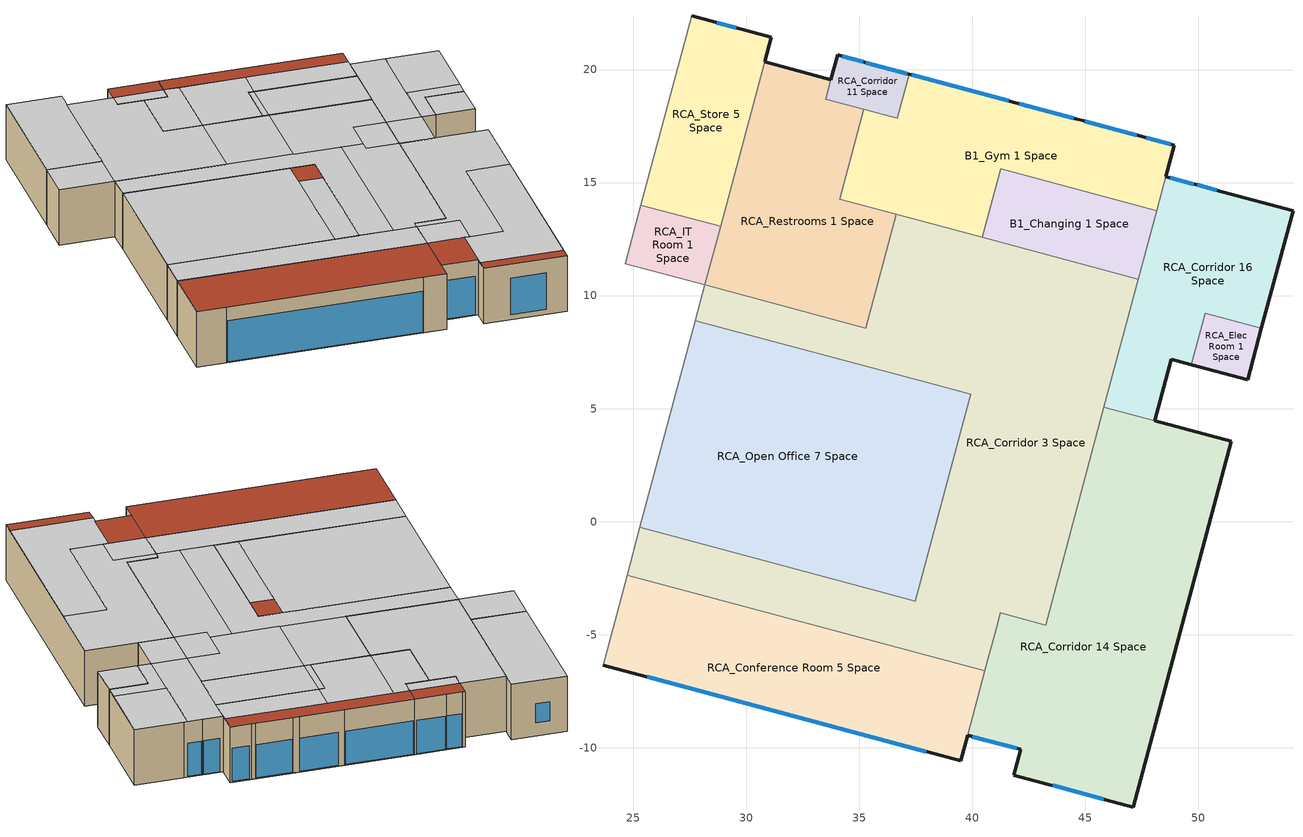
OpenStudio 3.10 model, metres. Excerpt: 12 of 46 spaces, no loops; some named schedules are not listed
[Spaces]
B1_Changing 1 Space
 floor ground (B1_Changing 1_1_406 Base_CZ12-SlabOnOrBelowGradeF073): 41.27,15.6 48.16,13.75 47.35,10.73 40.45,12.57 z0
 wall to B1_Gym 1 Space (NACM_Interior Wall): 48.16,13.75 41.27,15.6 40.45,12.57 z0:3.99
 wall to RCA_Corridor 16 Space (NACM_Interior Wall): 47.35,10.73 48.16,13.75 z0:3.99
 wall to RCA_Corridor 3 Space (NACM_Interior Wall): 40.45,12.57 47.35,10.73 z0:3.99
 ceiling to Collaboration Space 1 Space: 47.35,10.73 48.16,13.75 41.65,15.5 40.84,12.47 z3.99
 ceiling to RCA_Kitchen Break Room 1 Space: 40.84,12.47 41.65,15.5 41.27,15.6 40.45,12.57 z3.99
B1_Gym 1 Space
 floor ground (B1_Gym 1_1_390 Base_CZ12-SlabOnOrBelowGradeF073): 37.22,19.79 48.94,16.65 48.16,13.75 41.27,15.6 40.45,12.57 34.13,14.27 35.2,18.24 36.7,17.84 z0
 wall outside (Base_CZ12-NonresMetalFrameWallU055): 48.56,15.27 48.94,16.65 47.55,17.02 47.33,17.08 44.94,17.72 44.55,17.83 41.66,18.6 37.22,19.79 z0:3.99
 wall to RCA_Corridor 16 Space (NACM_Interior Wall): 48.16,13.75 48.56,15.27 z0:3.99
 wall to RCA_Corridor 3 Space (NACM_Interior Wall): 36.65,13.59 40.45,12.57 z0:3.99
 wall to RCA_Restrooms 1 Space (NACM_Interior Wall): 35.2,18.24 34.13,14.27 36.65,13.59 z0:3.99
 wall to RCA_Corridor 11 Space (NACM_Interior Wall): 37.22,19.79 36.7,17.84 35.2,18.24 z0:3.99
 window (Base_AllCZ_FixedWindowU34): 41.61,18.62 37.32,19.77 / 44.5,17.84 42.09,18.49 / 47.28,17.1 44.99,17.71 / 48.79,16.69 47.71,16.98 z0.05:2.44
 ceiling to Collaboration Space 1 Space: 48.16,13.75 48.64,15.56 42.14,17.31 41.65,15.5 z3.99
 ceiling to RCA_Kitchen Break Room 1 Space: 40.45,12.57 41.27,15.6 41.65,15.5 42.14,17.31 37.95,18.43 36.65,13.59 z3.99
 ceiling to RCA_Restrooms 2 Space: 36.65,13.59 37.95,18.43 36.93,18.7 36.7,17.84 35.2,18.24 34.13,14.27 z3.99
 roof outside (Base_CZ12-FlatNonresWoodFramingAndOtherRoofU028): 48.64,15.56 48.94,16.65 37.22,19.79 36.93,18.7 z3.99
RCA_Corridor 16 Space
 floor ground (RCA_Corridor 16_1_439 Base_CZ12-SlabOnOrBelowGradeF073): 48.56,15.27 54.2,13.76 52.8,8.55 50.31,9.22 49.7,6.94 48.8,7.18 48.08,4.47 45.83,5.07 z0
 wall outside (Base_CZ12-NonresMetalFrameWallU055): 52.8,8.55 54.2,13.76 51.05,14.6 49.86,14.92 48.56,15.27 / 48.08,4.47 48.8,7.18 49.7,6.94 z0:3.99
 wall to RCA_Corridor 14 Space: 45.83,5.07 48.08,4.47 z0:3.99
 wall to RCA_Corridor 3 Space (NACM_Interior Wall): 47.35,10.73 45.83,5.07 z0:3.99
 wall to RCA_Elec Room 1 Space (NACM_Interior Wall): 49.7,6.94 50.31,9.22 52.8,8.55 z0:3.99
 window (Base_AllCZ_FixedWindowU34): 49.8,14.93 48.77,15.21 / 50.82,14.66 49.96,14.89 z0.05:2.44
 ceiling to B1_Reception 1 Space: 48.08,4.47 48.8,7.18 46.56,7.78 45.83,5.07 z3.99
 ceiling to Collaboration Space 1 Space: 48.8,7.18 50.81,14.66 48.56,15.27 46.56,7.78 z3.99
 ceiling to Huddle 2 Space: 49.7,6.94 50.31,9.22 52.8,8.55 53.03,9.42 49.65,10.33 48.8,7.18 z3.99; 53.03,9.42 54.2,13.76 50.81,14.66 49.65,10.33 z3.99
RCA_Corridor 3 Space
 floor ground (RCA_Corridor 3_1_131 Base_CZ12-SlabOnOrBelowGradeF073): 36.65,13.59 47.35,10.73 43.25,-4.58 41.25,-4.04 40.56,-6.6 24.74,-2.36 25.3,-0.26 37.49,-3.52 39.94,5.63 27.75,8.89 28.18,10.47 35.3,8.56 z0
 wall to RCA_Conference Room 5 Space: 24.74,-2.36 40.56,-6.6 z0:3.99
 wall to RCA_Corridor 1 Space: 28.18,10.47 27.75,8.89 / 25.3,-0.26 24.74,-2.36 z0:3.99
 wall to RCA_Corridor 14 Space: 40.56,-6.6 41.13,-4.5 41.25,-4.04 43.25,-4.58 45.83,5.07 z0:3.99
 wall to RCA_Open Office 7 Space (NACM_Interior Wall): 27.75,8.89 38.38,6.05 39.94,5.63 39.48,3.91 37.49,-3.52 35.93,-3.1 25.3,-0.26 z0:3.99
 wall to RCA_Restrooms 1 Space (NACM_Interior Wall): 36.65,13.59 35.3,8.56 28.18,10.47 z0:3.99
 ceiling to B1_Reception 1 Space: 45.83,5.07 46.56,7.78 44.48,8.34 43.75,5.63 z3.99
 ceiling to Collaboration Space 1 Space: 43.92,6.25 44.48,8.34 46.56,7.78 47.35,10.73 40.84,12.47 39.49,7.44 z3.99
 ceiling to RCA_Corridor 6 Space: 39.61,-4.09 42.49,6.64 28.18,10.47 27.75,8.89 39.94,5.63 37.49,-3.52 z3.99
 ceiling to RCA_Corridor 7 Space: 40.56,-6.6 41.13,-4.5 25.3,-0.26 24.74,-2.36 z3.99
 ceiling to RCA_Corridor 8 Space: 43.25,-4.58 45.83,5.07 43.75,5.63 43.92,6.25 42.49,6.64 39.61,-4.09 41.13,-4.5 41.25,-4.04 z3.99
 ceiling to RCA_Kitchen Break Room 1 Space: 39.49,7.44 40.84,12.47 36.65,13.59 35.3,8.56 z3.99
RCA_Restrooms 1 Space
 floor ground (RCA_Restrooms 1_1_486 Base_CZ12-SlabOnOrBelowGradeF073): 30.82,20.34 33.75,19.55 33.52,18.69 35.2,18.24 34.13,14.27 36.65,13.59 35.3,8.56 28.18,10.47 z0
 wall outside (Base_CZ12-NonresMetalFrameWallU055): 33.75,19.55 30.82,20.34 z0:3.99
 wall to RCA_Corridor 11 Space: 35.2,18.24 33.52,18.69 33.75,19.55 z0:3.99
 wall to RCA_IT Room 1 Space: 28.87,13.06 28.18,10.47 z0:3.99
 wall to RCA_Store 5 Space (NACM_Interior Wall): 30.82,20.34 28.87,13.06 z0:3.99
 ceiling to RCA_Restrooms 2 Space: 35.3,8.56 36.65,13.59 34.13,14.27 35.2,18.24 33.52,18.69 33.75,19.55 30.82,20.34 28.18,10.47 z3.99
RCA_Corridor 11 Space
 floor ground (RCA_Corridor 11_1_375 Base_CZ12-SlabOnOrBelowGradeF073): 34.05,20.64 37.22,19.79 36.7,17.84 33.52,18.69 z0
 wall outside (Base_CZ12-NonresMetalFrameWallU055): 37.22,19.79 35.24,20.32 34.2,20.6 34.05,20.64 33.75,19.55 z0:3.99
 window (Base_AllCZ_FixedWindowU34): 35.19,20.34 34.25,20.59 / 37.12,19.82 35.29,20.31 z0.05:2.44
 ceiling to RCA_Restrooms 2 Space: 36.7,17.84 36.93,18.7 33.75,19.55 33.52,18.69 z3.99
 roof outside (Base_CZ12-FlatNonresWoodFramingAndOtherRoofU028): 36.93,18.7 37.22,19.79 34.05,20.64 33.75,19.55 z3.99
RCA_Conference Room 5 Space
 floor ground (RCA_Conference Room 5_1_413 Base_CZ12-SlabOnOrBelowGradeF073): 24.74,-2.36 40.56,-6.6 39.5,-10.58 23.67,-6.34 z0
 wall outside (Base_CZ12-NonresMetalFrameWallU055): 23.67,-6.34 25.58,-6.85 38.03,-10.19 39.5,-10.58 39.8,-9.45 z0:3.99
 wall to RCA_Conference Room 1 Space: 24.74,-2.36 23.67,-6.34 z0:3.99
 wall to RCA_Corridor 14 Space (NACM_Interior Wall): 39.8,-9.45 40.56,-6.6 z0:3.99
 window (Base_AllCZ_FixedWindowU34): 25.63,-6.87 37.98,-10.18 z0.05:3
 roof outside (Base_CZ12-FlatNonresWoodFramingAndOtherRoofU028): 39.5,-10.58 40.56,-6.6 24.74,-2.36 23.67,-6.34 z3.99
RCA_Corridor 14 Space
 floor ground (RCA_Corridor 14_1_428 Base_CZ12-SlabOnOrBelowGradeF073): 45.83,5.07 51.46,3.56 47.13,-12.63 41.84,-11.21 42.14,-10.08 39.8,-9.45 41.25,-4.04 43.25,-4.58 z0
 wall outside (Base_CZ12-NonresMetalFrameWallU055): 39.8,-9.45 42.14,-10.08 41.84,-11.21 47.13,-12.63 51.46,3.56 48.08,4.47 z0:3.99
 window (Base_AllCZ_FixedWindowU34): 43.56,-11.67 45.82,-12.28 z0.36:3; 40.01,-9.51 41.98,-10.04 z0.05:2.82
 ceiling to RCA_Corridor 7 Space: 43.27,-7.33 43.83,-5.22 41.13,-4.5 40.56,-6.6 z3.99
 ceiling to RCA_Corridor 8 Space: 45.39,-7.9 47.48,-0.11 50.28,-0.86 51.46,3.56 45.83,5.07 43.25,-4.58 41.25,-4.04 41.13,-4.5 43.83,-5.22 43.27,-7.33 z3.99
 ceiling to RCA_Corridor 9 Space: 47.32,-11.9 50.28,-0.86 47.48,-0.11 45.39,-7.9 42.9,-7.23 42.03,-10.48 z3.99
 roof outside (Base_CZ12-FlatNonresWoodFramingAndOtherRoofU028): 42.14,-10.08 42.9,-7.23 40.56,-6.6 39.8,-9.45 z3.99; 47.13,-12.63 47.32,-11.9 42.03,-10.48 41.84,-11.21 z3.99
RCA_Open Office 7 Space
 floor ground (RCA_Open Office 7_1_473 Base_CZ12-SlabOnOrBelowGradeF073): 27.75,8.89 38.38,6.05 35.93,-3.1 25.3,-0.26 z0
 floor ground (RCA_Open Office 7_1_478 Base_CZ12-SlabOnOrBelowGradeF073): 37.92,4.33 39.48,3.91 37.49,-3.52 35.93,-3.1 z0
 floor ground (RCA_Open Office 7_1_482 Base_CZ12-SlabOnOrBelowGradeF073): 38.38,6.05 39.94,5.63 39.48,3.91 37.92,4.33 z0
 wall to RCA_Conference Room 6 Space: 27.75,8.89 25.3,-0.26 z0:3.99
 ceiling to Class Room 1 Space: 35.93,-3.1 38.38,6.05 27.75,8.89 25.3,-0.26 z3.99
 ceiling to RCA_Store 3 Space: 37.49,-3.52 39.48,3.91 37.92,4.33 35.93,-3.1 z3.99
 roof outside (Base_CZ12-FlatNonresWoodFramingAndOtherRoofU028): 39.48,3.91 39.94,5.63 38.38,6.05 37.92,4.33 z3.99
RCA_IT Room 1 Space
 floor ground (RCA_IT Room 1_1_255 Base_CZ12-SlabOnOrBelowGradeF073): 25.35,14 28.87,13.06 28.18,10.47 24.66,11.41 z0
 wall to RCA_Corridor 1 Space: 24.66,11.41 28.18,10.47 z0:3.99
 wall to RCA_Corridor 2 Space: 25.35,14 24.66,11.41 z0:3.99
 wall to RCA_Store 5 Space (NACM_Interior Wall): 28.87,13.06 25.35,14 z0:3.99
 ceiling to RCA_IT Room 2 Space: 28.18,10.47 28.87,13.06 25.35,14 24.66,11.41 z3.99
RCA_Elec Room 1 Space
 floor ground (RCA_Elec Room 1_1_497 Base_CZ12-SlabOnOrBelowGradeF073): 50.31,9.22 52.8,8.55 52.19,6.27 49.7,6.94 z0
 wall outside (Base_CZ12-NonresMetalFrameWallU055): 49.7,6.94 52.19,6.27 52.8,8.55 z0:3.99
 ceiling to Huddle 2 Space: 52.19,6.27 52.8,8.55 50.31,9.22 49.7,6.94 z3.99
RCA_Store 5 Space
 floor ground (RCA_Store 5_1_362 Base_CZ12-SlabOnOrBelowGradeF073): 27.59,22.37 31.11,21.43 28.87,13.06 25.35,14 z0
 wall outside (Base_CZ12-NonresMetalFrameWallU055): 30.82,20.34 31.11,21.43 27.59,22.37 z0:3.99
 wall to RCA_Corridor 2 Space: 27.59,22.37 25.35,14 z0:3.99
 window (Base_AllCZ_FixedWindowU34): 29.57,21.84 28.69,22.08 z0.97:2.34
 ceiling to RCA_Store 1 Space: 28.87,13.06 31.11,21.43 27.59,22.37 25.35,14 z3.99
[Site]
LOS ANGELES USC: Latitude {deg}=38.69; Longitude {deg}=-121.6; Time Zone {hr}=-8; Elevation {m}=54.5592; Terrain=Suburbs
[SizingPeriod:DesignDay] Barometric Pressure {Pa}=100663; Wind Speed {m/s}=0.6; Rain Indicator=No; Snow Indicator=No; Day of Month=21; Daylight Saving Time Indicator=No; Humidity Condition Type=Wetbulb; Dry-Bulb Temperature Range Modifier Type=DefaultMultipliers
Name | Maximum Dry-Bulb Temperature {C} | Daily Dry-Bulb Temperature Range {deltaC} | Wind Direction {deg} | Sky Clearness | Month | Day Type | Wetbulb or DewPoint at Maximum Dry-Bulb {C} | Solar Model Indicator | ASHRAE Clear Sky Optical Depth for Beam Irradiance | ASHRAE Clear Sky Optical Depth for Diffuse Irradiance
LOS ANGELES USC Ann Htg 99.6% Condns DB | 6.2 | 0 | 20 | 0 | 12 | WinterDesignDay | 6.2 | ASHRAEClearSky
LOS ANGELES USC  June .4% Condns DB=>MCWB | 32.3 | 8.2 | 260 |  | 6 | SummerDesignDay | 20.7 | ASHRAETau | 0.405 | 2.324
LOS ANGELES USC  July .4% Condns DB=>MCWB | 33.8 | 9.2 | 260 |  | 7 | SummerDesignDay | 22.1 | ASHRAETau | 0.402 | 2.401
LOS ANGELES USC  August .4% Condns DB=>MCWB | 33.7 | 9.6 | 260 |  | 8 | SummerDesignDay | 21.2 | ASHRAETau | 0.383 | 2.433
[Site:WaterMainsTemperature]
Calculation Method=Schedule; Temperature Schedule=WaterMainCZ09
[Building]
CustomLabClassroom: North Axis {deg}=0
[Material]
Name | Roughness | Thickness {m} | Conductivity {W/m-K} | Density {kg/m3} | Specific Heat {J/kg-K} | Thermal Absorptance | Solar Absorptance | Visible Absorptance
Stucco - 7/8 in. | MediumRough | 0.022352 | 0.700948 | 1855.1 | 837.36 | 0.9 | 0.7 | 0.8
Compliance Insulation R14.60 | Smooth | 0.0591861 | 0.0230188 | 16.0185 | 1130.436
Compliance Insulation R1.41 | Smooth | 0.00571591 | 0.0230188 | 16.0185 | 1130.436
Compliance Insulation R0.02 | Smooth | 8.10768e-05 | 0.0230188 | 16.0185 | 1130.436
Air - Metal Wall Framing - 16 or 24 in. OC; Air - Metal Wall Framing - 16 or 24 in. OC 1 | Smooth | 0.1397 | 1.22017 | 1.28148 | 1004.832
Gypsum Board - 1/2 in. | Smooth | 0.0127 | 0.158656 | 640.739 | 1130.436 | 0.9 | 0.7 | 0.8
Gypsum Board - 5/8 in. | MediumRough | 0.016002 | 0.158656 | 640.739 | 1130.436 | 0.9 | 0.7 | 0.8
Metal Standing Seam - 1/16 in. | MediumRough | 0.0015875 | 2.21534 | 7820.53 | 502.416 | 0.75 | 0.37 | 0.75
Compliance Insulation R34.93 | Smooth | 0.141601 | 0.0230188 | 16.0185 | 1130.436 | 0.9 | 0.7 | 0.8
Compliance Insulation Int wall | Smooth | 0.0182423 | 0.0230188 | 16.0185 | 1130.436 | 0.9 | 0.7 | 0.8
[Construction]
Base_CZ12-NonresMetalFrameWallU055: Stucco - 7/8 in., Compliance Insulation R14.60, Compliance Insulation R1.41, Compliance Insulation R0.02, Compliance Insulation R0.02, Air - Metal Wall Framing - 16 or 24 in. OC, Gypsum Board - 1/2 in.
NACM_Interior Wall: Gypsum Board - 5/8 in., Air - Metal Wall Framing - 16 or 24 in. OC 1, Compliance Insulation Int wall
Base_CZ12-FlatNonresWoodFramingAndOtherRoofU028: Metal Standing Seam - 1/16 in., Compliance Insulation R34.93
Base_AllCZ_FixedWindowU34: Base_AllCZ_FixedWindowU34 Material
[WindowMaterial:SimpleGlazingSystem]
Base_AllCZ_FixedWindowU34 Material: U-Factor {W/m2-K}=1.93061; Solar Heat Gain Coefficient=0.22; Visible Transmittance=0.42
[Construction:FfactorGroundFloor] F-Factor {W/m-K}=1.26344
Name | Area {m2} | PerimeterExposed {m}
B1_Changing 1_1_406 Base_CZ12-SlabOnOrBelowGradeF073 | 22.3718 | 0
B1_Gym 1_1_390 Base_CZ12-SlabOnOrBelowGradeF073 | 58.4477 | 13.5648
RCA_Conference Room 5_1_413 Base_CZ12-SlabOnOrBelowGradeF073 | 67.4933 | 17.5534
RCA_Corridor 11_1_375 Base_CZ12-SlabOnOrBelowGradeF073 | 6.64699 | 4.41588
RCA_Corridor 14_1_428 Base_CZ12-SlabOnOrBelowGradeF073 | 108.891 | 29.3363
RCA_Corridor 16_1_439 Base_CZ12-SlabOnOrBelowGradeF073 | 45.6101 | 14.9529
RCA_Corridor 3_1_131 Base_CZ12-SlabOnOrBelowGradeF073 | 177.877 | 0
RCA_Elec Room 1_1_497 Base_CZ12-SlabOnOrBelowGradeF073 | 6.078 | 4.93572
RCA_IT Room 1_1_255 Base_CZ12-SlabOnOrBelowGradeF073 | 9.75799 | 0
RCA_Restrooms 1_1_486 Base_CZ12-SlabOnOrBelowGradeF073 | 60.7643 | 3.03687
RCA_Store 5_1_362 Base_CZ12-SlabOnOrBelowGradeF073 | 31.561 | 4.770882
RCA_Open Office 7_1_473 Base_CZ12-SlabOnOrBelowGradeF073 | 104.24 | 0
RCA_Open Office 7_1_478 Base_CZ12-SlabOnOrBelowGradeF073 | 12.3843 | 0
RCA_Open Office 7_1_482 Base_CZ12-SlabOnOrBelowGradeF073 | 2.86566 | 0
[Space] Building Story=Ground Floor
Name | Thermal Zone | Design Specification Outdoor Air Object
B1_Changing 1 Space; B1_Gym 1 Space; RCA_Corridor 11 Space | L1_ZN05_Fitness Center | L1_ZN05_Fitness Center Design Specification Outdoor Air
RCA_Conference Room 5 Space | L1_ZN09 N Conf Room | L1_ZN09 N Conf Room Design Specification Outdoor Air
RCA_Corridor 14 Space | L1_ZN08 NE Corridor | L1_ZN08 NE Corridor Design Specification Outdoor Air
RCA_Corridor 16 Space | L1_ZN12 SE Corridor Corner | L1_ZN12 SE Corridor Corner Design Specification Outdoor Air
RCA_Corridor 3 Space | L1_ZN05_Core Corridor | L1_ZN05_Core Corridor Design Specification Outdoor Air
RCA_Elec Room 1 Space | L1_ZN13 Elec Room | L1_ZN13 Elec Room Design Specification Outdoor Air
RCA_IT Room 1 Space | L1_ZN06_IT Room | L1_ZN06_IT Room Design Specification Outdoor Air
RCA_Restrooms 1 Space | L1_ZN07_Restroom | L1_ZN07_Restroom Design Specification Outdoor Air
RCA_Store 5 Space | L1_ZN04_South Corridor | L1_ZN04_South Corridor Design Specification Outdoor Air
RCA_Open Office 7 Space | L1_ZN14_Core Open Office | L1_ZN14_Core Open Office Design Specification Outdoor Air
[ThermalZone] Multiplier=1; Use Ideal Air Loads=No
L1_ZN09 N Conf Room: Primary Daylighting Control=Daylighting Control 6; Fraction of Zone Controlled by Primary Daylighting Control=0.638868; Secondary Daylighting Control=Daylighting Control 7; Fraction of Zone Controlled by Secondary Daylighting Control=0.239854; Thermostat=L1_ZN09 N Conf Room Thermostat
L1_ZN08 NE Corridor: Primary Daylighting Control=Daylighting Control 8; Fraction of Zone Controlled by Primary Daylighting Control=0.114064; Secondary Daylighting Control=Daylighting Control 9; Fraction of Zone Controlled by Secondary Daylighting Control=0.108379; Thermostat=L1_ZN08 NE Corridor Thermostat
L1_ZN12 SE Corridor Corner: Thermostat=L1_ZN12 SE Corridor Corner Thermostat
L1_ZN04_South Corridor: Thermostat=L1_ZN04_South Corridor Thermostat
L1_ZN05_Core Corridor: Thermostat=L1_ZN05_Core Corridor Thermostat
L1_ZN13 Elec Room: Thermostat=L1_ZN13 Elec Room Thermostat
L1_ZN06_IT Room: Thermostat=L1_ZN06_IT Room Thermostat
L1_ZN14_Core Open Office: Thermostat=L1_ZN14_Core Open Office Thermostat
L1_ZN07_Restroom: 
L1_ZN05_Fitness Center: Primary Daylighting Control=Daylighting Control 20; Fraction of Zone Controlled by Primary Daylighting Control=0.344299; Secondary Daylighting Control=Daylighting Control 21; Fraction of Zone Controlled by Secondary Daylighting Control=0.211876; Thermostat=L1_ZN05_Fitness Center Thermostat
[BuildingStory]
Ground Floor
[People:Definition] Number of People Calculation Method=People/Area; Fraction Radiant=0.3
Name | People per Space Floor Area {person/m2} | Sensible Heat Fraction
B1_Changing 1 Space People Definition; RCA_Conference Room 5 Space People Definition; RCA_Store 5 Space People Definition | 0.0538196 | 0.555556
B1_Gym 1 Space People Definition | 0.403647 | 0.6125
RCA_Corridor 11 Space People Definition; RCA_Corridor 14 Space People Definition; RCA_Corridor 16 Space People Definition; RCA_Corridor 3 Space People Definition; RCA_Elec Room 1 Space People Definition; RCA_Restrooms 1 Space People Definition | 0.0538196 | 0.5
RCA_IT Room 1 Space People Definition | 0.0538196 | 0.366667
RCA_Open Office 7 Space People Definition | 0.269098 | 0.555556
[People] Multiplier=1
Name | People Definition | Space or SpaceType | Number of People Schedule | Activity Level Schedule
B1_Changing 1 Space People | B1_Changing 1 Space People Definition | B1_Changing 1 Space | SchoolOccupancy | B1_Changing 1 Space People Activity Level
B1_Gym 1 Space People | B1_Gym 1 Space People Definition | B1_Gym 1 Space | SchoolOccupancy | B1_Gym 1 Space People Activity Level
RCA_Conference Room 5 Space People | RCA_Conference Room 5 Space People Definition | RCA_Conference Room 5 Space | SchoolOccupancy | RCA_Conference Room 5 Space People Activity Level
RCA_Corridor 11 Space People | RCA_Corridor 11 Space People Definition | RCA_Corridor 11 Space | SchoolOccupancy | RCA_Corridor 11 Space People Activity Level
RCA_Corridor 14 Space People | RCA_Corridor 14 Space People Definition | RCA_Corridor 14 Space | SchoolOccupancy | RCA_Corridor 14 Space People Activity Level
RCA_Corridor 16 Space People | RCA_Corridor 16 Space People Definition | RCA_Corridor 16 Space | SchoolOccupancy | RCA_Corridor 16 Space People Activity Level
RCA_Corridor 3 Space People | RCA_Corridor 3 Space People Definition | RCA_Corridor 3 Space | SchoolOccupancy | RCA_Corridor 3 Space People Activity Level
RCA_Elec Room 1 Space People | RCA_Elec Room 1 Space People Definition | RCA_Elec Room 1 Space | SchoolOccupancy | RCA_Elec Room 1 Space People Activity Level
RCA_IT Room 1 Space People | RCA_IT Room 1 Space People Definition | RCA_IT Room 1 Space | DataOccupancy | RCA_IT Room 1 Space People Activity Level
RCA_Restrooms 1 Space People | RCA_Restrooms 1 Space People Definition | RCA_Restrooms 1 Space | SchoolOccupancy | RCA_Restrooms 1 Space People Activity Level
RCA_Store 5 Space People | RCA_Store 5 Space People Definition | RCA_Store 5 Space | SchoolOccupancy | RCA_Store 5 Space People Activity Level
RCA_Open Office 7 Space People | RCA_Open Office 7 Space People Definition | RCA_Open Office 7 Space | LabOccupancy | RCA_Open Office 7 Space People Activity Level
[SpaceInfiltration:DesignFlowRate] Design Flow Rate Calculation Method=Flow/ExteriorWallArea; Flow per Exterior Surface Area {m3/s-m2}=0.00119482; Constant Term Coefficient=0; Temperature Term Coefficient=0; Velocity Term Coefficient=0.224052; Velocity Squared Term Coefficient=0; Density Basis=Outdoor
Name | Space or SpaceType | Schedule
B1_Changing 1 Space Space Infiltration Design Flow Rate 1 | B1_Changing 1 Space | SchoolInfiltration
B1_Gym 1 Space Space Infiltration Design Flow Rate 1 | B1_Gym 1 Space | SchoolInfiltration
RCA_Conference Room 5 Space Space Infiltration Design Flow Rate 1 | RCA_Conference Room 5 Space | SchoolInfiltration
RCA_Corridor 11 Space Space Infiltration Design Flow Rate 1 | RCA_Corridor 11 Space | SchoolInfiltration
RCA_Corridor 14 Space Space Infiltration Design Flow Rate 1 | RCA_Corridor 14 Space | SchoolInfiltration
RCA_Corridor 16 Space Space Infiltration Design Flow Rate 1 | RCA_Corridor 16 Space | SchoolInfiltration
RCA_Corridor 3 Space Space Infiltration Design Flow Rate 1 | RCA_Corridor 3 Space | SchoolInfiltration
RCA_Elec Room 1 Space Space Infiltration Design Flow Rate 1 | RCA_Elec Room 1 Space | SchoolInfiltration
RCA_IT Room 1 Space Space Infiltration Design Flow Rate 1 | RCA_IT Room 1 Space | DataInfiltration
RCA_Restrooms 1 Space Space Infiltration Design Flow Rate 1 | RCA_Restrooms 1 Space | On
RCA_Store 5 Space Space Infiltration Design Flow Rate 1 | RCA_Store 5 Space | SchoolInfiltration
RCA_Open Office 7 Space Space Infiltration Design Flow Rate 1 | RCA_Open Office 7 Space | SchoolInfiltration
[Lights:Definition] Design Level Calculation Method=Watts/Area; Fraction Radiant=0.97; Return Air Fraction=0
Name | Watts per Space Floor Area {W/m2}
B1_Changing 1 Space Regulated Lights Definition; RCA_Conference Room 5 Space Regulated Lights Definition; RCA_Restrooms 1 Space Regulated Lights Definition | 6.99654
B1_Gym 1 Space Regulated Lights Definition | 6.45835
RCA_Corridor 11 Space Regulated Lights Definition; RCA_Corridor 14 Space Regulated Lights Definition; RCA_Corridor 16 Space Regulated Lights Definition; RCA_Corridor 3 Space Regulated Lights Definition; RCA_Elec Room 1 Space Regulated Lights Definition; RCA_Store 5 Space Regulated Lights Definition | 4.30556
RCA_IT Room 1 Space Regulated Lights Definition | 5.38196
RCA_Open Office 7 Space Regulated Lights Definition | 9.68752
[Lights] Fraction Replaceable=1
Name | Lights Definition | Space or SpaceType | Schedule
B1_Changing 1 Space Regulated Lights | B1_Changing 1 Space Regulated Lights Definition | B1_Changing 1 Space | SchoolLights
B1_Gym 1 Space Regulated Lights | B1_Gym 1 Space Regulated Lights Definition | B1_Gym 1 Space | SchoolLights
RCA_Conference Room 5 Space Regulated Lights | RCA_Conference Room 5 Space Regulated Lights Definition | RCA_Conference Room 5 Space | SchoolLights
RCA_Corridor 11 Space Regulated Lights | RCA_Corridor 11 Space Regulated Lights Definition | RCA_Corridor 11 Space | SchoolLights
RCA_Corridor 14 Space Regulated Lights | RCA_Corridor 14 Space Regulated Lights Definition | RCA_Corridor 14 Space | SchoolLights
RCA_Corridor 16 Space Regulated Lights | RCA_Corridor 16 Space Regulated Lights Definition | RCA_Corridor 16 Space | SchoolLights
RCA_Corridor 3 Space Regulated Lights | RCA_Corridor 3 Space Regulated Lights Definition | RCA_Corridor 3 Space | SchoolLights
RCA_Elec Room 1 Space Regulated Lights | RCA_Elec Room 1 Space Regulated Lights Definition | RCA_Elec Room 1 Space | SchoolLights
RCA_IT Room 1 Space Regulated Lights | RCA_IT Room 1 Space Regulated Lights Definition | RCA_IT Room 1 Space | DataLights
RCA_Restrooms 1 Space Regulated Lights | RCA_Restrooms 1 Space Regulated Lights Definition | RCA_Restrooms 1 Space | SchoolLights
RCA_Store 5 Space Regulated Lights | RCA_Store 5 Space Regulated Lights Definition | RCA_Store 5 Space | SchoolLights
RCA_Open Office 7 Space Regulated Lights | RCA_Open Office 7 Space Regulated Lights Definition | RCA_Open Office 7 Space | LabLights
[ElectricEquipment:Definition] Design Level Calculation Method=Watts/Area; Fraction Latent=0
Name | Watts per Space Floor Area {W/m2} | Fraction Radiant | Fraction Lost
B1_Changing 1 Space Recepticle Loads Definition; RCA_Conference Room 5 Space Recepticle Loads Definition | 16.1459 | 0.2 | 0
B1_Gym 1 Space Recepticle Loads Definition | 10.7639 | 0.2 | 0
RCA_Elec Room 1 Space Recepticle Loads Definition | 32.2917 | 0.2 | 0
RCA_IT Room 1 Space Recepticle Loads Definition | 215.289 | 0.2 | 0
RCA_Store 5 Space Recepticle Loads Definition | 2.15278 | 0.2 | 0
RCA_Open Office 7 Space Recepticle Loads Definition | 21.5278 | 0.2 | 0
RCA_Open Office 7 Space Electric Equipment Loads Definition | 163.2 | 0.15 | 0.85
RCA_Open Office 7 Space Refrigeration Loads Definition | 3.01389 | 0 | 1
[ElectricEquipment]
Name | Electric Equipment Definition | Space or SpaceType | Schedule
B1_Changing 1 Space Recepticle Loads | B1_Changing 1 Space Recepticle Loads Definition | B1_Changing 1 Space | SchoolReceptacle
B1_Gym 1 Space Recepticle Loads | B1_Gym 1 Space Recepticle Loads Definition | B1_Gym 1 Space | SchoolReceptacle
RCA_Conference Room 5 Space Recepticle Loads | RCA_Conference Room 5 Space Recepticle Loads Definition | RCA_Conference Room 5 Space | SchoolReceptacle
RCA_Elec Room 1 Space Recepticle Loads | RCA_Elec Room 1 Space Recepticle Loads Definition | RCA_Elec Room 1 Space | SchoolReceptacle
RCA_IT Room 1 Space Recepticle Loads | RCA_IT Room 1 Space Recepticle Loads Definition | RCA_IT Room 1 Space | DataReceptacle
RCA_Store 5 Space Recepticle Loads | RCA_Store 5 Space Recepticle Loads Definition | RCA_Store 5 Space | SchoolReceptacle
RCA_Open Office 7 Space Recepticle Loads | RCA_Open Office 7 Space Recepticle Loads Definition | RCA_Open Office 7 Space | LabReceptacle
RCA_Open Office 7 Space Electric Equipment Loads | RCA_Open Office 7 Space Electric Equipment Loads Definition | RCA_Open Office 7 Space | LabGasEquip
RCA_Open Office 7 Space Refrigeration Loads | RCA_Open Office 7 Space Refrigeration Loads Definition | RCA_Open Office 7 Space | LabRefrigeration
[ThermostatSetpoint:DualSetpoint]
Name | Heating Setpoint Temperature Schedule | Cooling Setpoint Temperature Schedule
L1_ZN09 N Conf Room Thermostat; L1_ZN08 NE Corridor Thermostat; L1_ZN12 SE Corridor Corner Thermostat; L1_ZN04_South Corridor Thermostat; L1_ZN05_Core Corridor Thermostat; L1_ZN13 Elec Room Thermostat; L1_ZN05_Fitness Center Thermostat | SchoolHtgSetpt | SchoolClgSetpt
L1_ZN06_IT Room Thermostat | DataHtgSetpt | DataClgSetpt
L1_ZN14_Core Open Office Thermostat | LabHtgSetpt | LabClgSetpt
[DesignSpecification:OutdoorAir] Outdoor Air Method=Maximum
Name | Outdoor Air Flow per Person {m3/s-person} | Outdoor Air Flow per Floor Area {m3/s-m2}
L1_ZN09 N Conf Room Design Specification Outdoor Air | 0.00707921 | 0.000762
L1_ZN08 NE Corridor Design Specification Outdoor Air; L1_ZN12 SE Corridor Corner Design Specification Outdoor Air; L1_ZN04_South Corridor Design Specification Outdoor Air; L1_ZN05_Core Corridor Design Specification Outdoor Air; L1_ZN13 Elec Room Design Specification Outdoor Air; L1_ZN06_IT Room Design Specification Outdoor Air | 0 | 0.000762
L1_ZN14_Core Open Office Design Specification Outdoor Air | 0 | 0.006604
L1_ZN07_Restroom Design Specification Outdoor Air | 0 | 0
L1_ZN05_Fitness Center Design Specification Outdoor Air | 0 | 0.00194642
[Daylighting:Control] Position Z-Coordinate {m}=0.762; Lighting Control Type=Continuous; Minimum Input Power Fraction for Continuous Dimming Control=0.1; Minimum Light Output Fraction for Continuous Dimming Control=0.1
Name | Space | Position X-Coordinate {m} | Position Y-Coordinate {m} | Illuminance Setpoint {lux}
Daylighting Control 6 | RCA_Conference Room 5 Space | 32.5789 | -5.62548 | 431.25
Daylighting Control 7 | RCA_Conference Room 5 Space | 25.3894 | -2.54759 | 575
Daylighting Control 8 | RCA_Corridor 14 Space | 41.7241 | -7.04783 | 112.5
Daylighting Control 20 | B1_Gym 1 Space | 35.7061 | 18.1895 | 112.5
Daylighting Control 21 | B1_Gym 1 Space | 38.2042 | 14.4782 | 550
[Schedule:Day]
SchoolOccupancySun; OffDay: 1, 0, 0, 2, 0, 0, 3, 0, 0, 4, 0, 0, 5, 0, 0, 6, 0, 0, 7, 0, 0, 8, 0, 0, 9, 0, 0, 10, 0, 0, 11, 0, 0, 12, 0, 0, 13, 0, 0, 14, 0, 0, 15, 0, 0, 16, 0, 0, 17, 0, 0, 18, 0, 0, 19, 0, 0, 20, 0, 0, 21, 0, 0, 22, 0, 0, 23, 0, 0, 24, 0, 0
SchoolOccupancyWD: 1, 0, 0, 2, 0, 0, 3, 0, 0, 4, 0, 0, 5, 0, 0, 6, 0, 0, 7, 0, 0, 8, 0, 0.05, 9, 0, 0.75, 10, 0, 0.9, 11, 0, 0.9, 12, 0, 0.8, 13, 0, 0.8, 14, 0, 0.8, 15, 0, 0.8, 16, 0, 0.45, 17, 0, 0.15, 18, 0, 0.05, 19, 0, 0.15, 20, 0, 0.2, 21, 0, 0.2, 22, 0, 0.1, 23, 0, 0, 24, 0, 0
SchoolOccupancySat: 1, 0, 0, 2, 0, 0, 3, 0, 0, 4, 0, 0, 5, 0, 0, 6, 0, 0, 7, 0, 0, 8, 0, 0, 9, 0, 0.1, 10, 0, 0.1, 11, 0, 0.1, 12, 0, 0.1, 13, 0, 0.1, 14, 0, 0, 15, 0, 0, 16, 0, 0, 17, 0, 0, 18, 0, 0, 19, 0, 0, 20, 0, 0, 21, 0, 0, 22, 0, 0, 23, 0, 0, 24, 0, 0
OnDay; DataReceptacleAprAugDec; SchoolInfiltrationSun: 1, 0, 1, 2, 0, 1, 3, 0, 1, 4, 0, 1, 5, 0, 1, 6, 0, 1, 7, 0, 1, 8, 0, 1, 9, 0, 1, 10, 0, 1, 11, 0, 1, 12, 0, 1, 13, 0, 1, 14, 0, 1, 15, 0, 1, 16, 0, 1, 17, 0, 1, 18, 0, 1, 19, 0, 1, 20, 0, 1, 21, 0, 1, 22, 0, 1, 23, 0, 1, 24, 0, 1
DataOccupancySun: 1, 0, 0, 2, 0, 0, 3, 0, 0, 4, 0, 0, 5, 0, 0, 6, 0, 0, 7, 0, 0, 8, 0, 0.05, 9, 0, 0.05, 10, 0, 0.05, 11, 0, 0.05, 12, 0, 0.05, 13, 0, 0.05, 14, 0, 0.05, 15, 0, 0.05, 16, 0, 0.05, 17, 0, 0.05, 18, 0, 0.05, 19, 0, 0.05, 20, 0, 0.05, 21, 0, 0, 22, 0, 0, 23, 0, 0, 24, 0, 0
DataOccupancyWD: 1, 0, 0, 2, 0, 0, 3, 0, 0, 4, 0, 0, 5, 0, 0.05, 6, 0, 0.1, 7, 0, 0.25, 8, 0, 0.65, 9, 0, 0.65, 10, 0, 0.65, 11, 0, 0.65, 12, 0, 0.6, 13, 0, 0.6, 14, 0, 0.65, 15, 0, 0.65, 16, 0, 0.65, 17, 0, 0.65, 18, 0, 0.4, 19, 0, 0.25, 20, 0, 0.1, 21, 0, 0.05, 22, 0, 0.05, 23, 0, 0.05, 24, 0, 0
DataOccupancySat: 1, 0, 0, 2, 0, 0, 3, 0, 0, 4, 0, 0, 5, 0, 0, 6, 0, 0, 7, 0, 0.05, 8, 0, 0.15, 9, 0, 0.15, 10, 0, 0.15, 11, 0, 0.15, 12, 0, 0.15, 13, 0, 0.15, 14, 0, 0.15, 15, 0, 0.15, 16, 0, 0.15, 17, 0, 0.15, 18, 0, 0.05, 19, 0, 0.05, 20, 0, 0.05, 21, 0, 0, 22, 0, 0, 23, 0, 0, 24, 0, 0
LabOccupancySun; LabOccupancySat: 1, 0, 0.05, 2, 0, 0.05, 3, 0, 0.05, 4, 0, 0.05, 5, 0, 0.05, 6, 0, 0.05, 7, 0, 0.05, 8, 0, 0.1, 9, 0, 0.1, 10, 0, 0.3, 11, 0, 0.3, 12, 0, 0.3, 13, 0, 0.3, 14, 0, 0.1, 15, 0, 0.1, 16, 0, 0.1, 17, 0, 0.1, 18, 0, 0.1, 19, 0, 0.05, 20, 0, 0.05, 21, 0, 0.05, 22, 0, 0.05, 23, 0, 0.05, 24, 0, 0.05
LabOccupancyWD: 1, 0, 0.05, 2, 0, 0.05, 3, 0, 0.05, 4, 0, 0.05, 5, 0, 0.05, 6, 0, 0.05, 7, 0, 0.05, 8, 0, 0.1, 9, 0, 0.2, 10, 0, 0.9, 11, 0, 0.9, 12, 0, 0.45, 13, 0, 0.45, 14, 0, 0.9, 15, 0, 0.9, 16, 0, 0.9, 17, 0, 0.9, 18, 0, 0.9, 19, 0, 0.3, 20, 0, 0.1, 21, 0, 0.1, 22, 0, 0.1, 23, 0, 0.05, 24, 0, 0.05
DataReceptacleJanMaySep; DataInfiltrationSun; DataInfiltrationWD; DataInfiltrationSat: 1, 0, 0.25, 2, 0, 0.25, 3, 0, 0.25, 4, 0, 0.25, 5, 0, 0.25, 6, 0, 0.25, 7, 0, 0.25, 8, 0, 0.25, 9, 0, 0.25, 10, 0, 0.25, 11, 0, 0.25, 12, 0, 0.25, 13, 0, 0.25, 14, 0, 0.25, 15, 0, 0.25, 16, 0, 0.25, 17, 0, 0.25, 18, 0, 0.25, 19, 0, 0.25, 20, 0, 0.25, 21, 0, 0.25, 22, 0, 0.25, 23, 0, 0.25, 24, 0, 0.25
DataReceptacleFebJunOct: 1, 0, 0.5, 2, 0, 0.5, 3, 0, 0.5, 4, 0, 0.5, 5, 0, 0.5, 6, 0, 0.5, 7, 0, 0.5, 8, 0, 0.5, 9, 0, 0.5, 10, 0, 0.5, 11, 0, 0.5, 12, 0, 0.5, 13, 0, 0.5, 14, 0, 0.5, 15, 0, 0.5, 16, 0, 0.5, 17, 0, 0.5, 18, 0, 0.5, 19, 0, 0.5, 20, 0, 0.5, 21, 0, 0.5, 22, 0, 0.5, 23, 0, 0.5, 24, 0, 0.5
DataReceptacleMarJulNov: 1, 0, 0.75, 2, 0, 0.75, 3, 0, 0.75, 4, 0, 0.75, 5, 0, 0.75, 6, 0, 0.75, 7, 0, 0.75, 8, 0, 0.75, 9, 0, 0.75, 10, 0, 0.75, 11, 0, 0.75, 12, 0, 0.75, 13, 0, 0.75, 14, 0, 0.75, 15, 0, 0.75, 16, 0, 0.75, 17, 0, 0.75, 18, 0, 0.75, 19, 0, 0.75, 20, 0, 0.75, 21, 0, 0.75, 22, 0, 0.75, 23, 0, 0.75, 24, 0, 0.75
DataLightsSun: 1, 0, 0.05, 2, 0, 0.05, 3, 0, 0.05, 4, 0, 0.05, 5, 0, 0.05, 6, 0, 0.1, 7, 0, 0.1, 8, 0, 0.15, 9, 0, 0.15, 10, 0, 0.15, 11, 0, 0.15, 12, 0, 0.15, 13, 0, 0.15, 14, 0, 0.15, 15, 0, 0.15, 16, 0, 0.15, 17, 0, 0.15, 18, 0, 0.1, 19, 0, 0.1, 20, 0, 0.1, 21, 0, 0.05, 22, 0, 0.05, 23, 0, 0.05, 24, 0, 0.05
DataLightsWD: 1, 0, 0.05, 2, 0, 0.05, 3, 0, 0.05, 4, 0, 0.05, 5, 0, 0.1, 6, 0, 0.2, 7, 0, 0.4, 8, 0, 0.7, 9, 0, 0.8, 10, 0, 0.85, 11, 0, 0.85, 12, 0, 0.85, 13, 0, 0.85, 14, 0, 0.85, 15, 0, 0.85, 16, 0, 0.85, 17, 0, 0.85, 18, 0, 0.8, 19, 0, 0.35, 20, 0, 0.1, 21, 0, 0.1, 22, 0, 0.1, 23, 0, 0.1, 24, 0, 0.1
DataLightsSat: 1, 0, 0.05, 2, 0, 0.05, 3, 0, 0.05, 4, 0, 0.05, 5, 0, 0.05, 6, 0, 0.1, 7, 0, 0.15, 8, 0, 0.25, 9, 0, 0.25, 10, 0, 0.25, 11, 0, 0.25, 12, 0, 0.25, 13, 0, 0.25, 14, 0, 0.25, 15, 0, 0.2, 16, 0, 0.2, 17, 0, 0.2, 18, 0, 0.15, 19, 0, 0.1, 20, 0, 0.1, 21, 0, 0.1, 22, 0, 0.1, 23, 0, 0.1, 24, 0, 0.1
SchoolClgSetptSun: 1, 0, 29.4444, 2, 0, 29.4444, 3, 0, 29.4444, 4, 0, 29.4444, 5, 0, 29.4444, 6, 0, 29.4444, 7, 0, 29.4444, 8, 0, 29.4444, 9, 0, 29.4444, 10, 0, 29.4444, 11, 0, 29.4444, 12, 0, 29.4444, 13, 0, 29.4444, 14, 0, 29.4444, 15, 0, 29.4444, 16, 0, 29.4444, 17, 0, 29.4444, 18, 0, 29.4444, 19, 0, 29.4444, 20, 0, 29.4444, 21, 0, 29.4444, 22, 0, 29.4444, 23, 0, 29.4444, 24, 0, 29.4444
SchoolClgSetptWD: 1, 0, 29.4444, 2, 0, 29.4444, 3, 0, 29.4444, 4, 0, 29.4444, 5, 0, 29.4444, 6, 0, 29.4444, 7, 0, 23.8889, 8, 0, 23.8889, 9, 0, 23.8889, 10, 0, 23.8889, 11, 0, 23.8889, 12, 0, 23.8889, 13, 0, 23.8889, 14, 0, 23.8889, 15, 0, 23.8889, 16, 0, 23.8889, 17, 0, 23.8889, 18, 0, 23.8889, 19, 0, 23.8889, 20, 0, 23.8889, 21, 0, 23.8889, 22, 0, 23.8889, 23, 0, 29.4444, 24, 0, 29.4444
SchoolClgSetptSat: 1, 0, 29.4444, 2, 0, 29.4444, 3, 0, 29.4444, 4, 0, 29.4444, 5, 0, 29.4444, 6, 0, 29.4444, 7, 0, 29.4444, 8, 0, 23.8889, 9, 0, 23.8889, 10, 0, 23.8889, 11, 0, 23.8889, 12, 0, 23.8889, 13, 0, 23.8889, 14, 0, 29.4444, 15, 0, 29.4444, 16, 0, 29.4444, 17, 0, 29.4444, 18, 0, 29.4444, 19, 0, 29.4444, 20, 0, 29.4444, 21, 0, 29.4444, 22, 0, 29.4444, 23, 0, 29.4444, 24, 0, 29.4444
DataClgSetptSun; DataClgSetptWD; DataClgSetptSat: 1, 0, 26.6667, 2, 0, 26.6667, 3, 0, 26.6667, 4, 0, 26.6667, 5, 0, 26.6667, 6, 0, 26.6667, 7, 0, 26.6667, 8, 0, 26.6667, 9, 0, 26.6667, 10, 0, 26.6667, 11, 0, 26.6667, 12, 0, 26.6667, 13, 0, 26.6667, 14, 0, 26.6667, 15, 0, 26.6667, 16, 0, 26.6667, 17, 0, 26.6667, 18, 0, 26.6667, 19, 0, 26.6667, 20, 0, 26.6667, 21, 0, 26.6667, 22, 0, 26.6667, 23, 0, 26.6667, 24, 0, 26.6667
LabClgSetptSun; LabClgSetptWD; LabClgSetptSat: 1, 0, 23.8889, 2, 0, 23.8889, 3, 0, 23.8889, 4, 0, 23.8889, 5, 0, 23.8889, 6, 0, 23.8889, 7, 0, 23.8889, 8, 0, 23.8889, 9, 0, 23.8889, 10, 0, 23.8889, 11, 0, 23.8889, 12, 0, 23.8889, 13, 0, 23.8889, 14, 0, 23.8889, 15, 0, 23.8889, 16, 0, 23.8889, 17, 0, 23.8889, 18, 0, 23.8889, 19, 0, 23.8889, 20, 0, 23.8889, 21, 0, 23.8889, 22, 0, 23.8889, 23, 0, 23.8889, 24, 0, 23.8889
DataHtgSetptSun; DataHtgSetptWD; DataHtgSetptSat: 1, 0, 15.5556, 2, 0, 15.5556, 3, 0, 15.5556, 4, 0, 15.5556, 5, 0, 15.5556, 6, 0, 15.5556, 7, 0, 15.5556, 8, 0, 15.5556, 9, 0, 15.5556, 10, 0, 15.5556, 11, 0, 15.5556, 12, 0, 15.5556, 13, 0, 15.5556, 14, 0, 15.5556, 15, 0, 15.5556, 16, 0, 15.5556, 17, 0, 15.5556, 18, 0, 15.5556, 19, 0, 15.5556, 20, 0, 15.5556, 21, 0, 15.5556, 22, 0, 15.5556, 23, 0, 15.5556, 24, 0, 15.5556
LabHtgSetptSun; LabHtgSetptWD; LabHtgSetptSat: 1, 0, 21.1111, 2, 0, 21.1111, 3, 0, 21.1111, 4, 0, 21.1111, 5, 0, 21.1111, 6, 0, 21.1111, 7, 0, 21.1111, 8, 0, 21.1111, 9, 0, 21.1111, 10, 0, 21.1111, 11, 0, 21.1111, 12, 0, 21.1111, 13, 0, 21.1111, 14, 0, 21.1111, 15, 0, 21.1111, 16, 0, 21.1111, 17, 0, 21.1111, 18, 0, 21.1111, 19, 0, 21.1111, 20, 0, 21.1111, 21, 0, 21.1111, 22, 0, 21.1111, 23, 0, 21.1111, 24, 0, 21.1111
B1_Changing 1 Space People Activity Level Default Day; RCA_Conference Room 5 Space People Activity Level Default Day; RCA_Store 5 Space People Activity Level Default Day; RCA_Open Office 7 Space People Activity Level Default Day: 24, 0, 131.882
B1_Gym 1 Space People Activity Level Default Day: 24, 0, 117.228
RCA_Corridor 11 Space People Activity Level Default Day; RCA_Corridor 14 Space People Activity Level Default Day; RCA_Corridor 16 Space People Activity Level Default Day; RCA_Corridor 3 Space People Activity Level Default Day; RCA_Elec Room 1 Space People Activity Level Default Day; RCA_Restrooms 1 Space People Activity Level Default Day: 24, 0, 146.536
RCA_IT Room 1 Space People Activity Level Default Day: 24, 0, 219.803
[Schedule:Week]
WaterMainCZ09JanWk: WaterMainCZ09Jan, WaterMainCZ09Jan, WaterMainCZ09Jan, WaterMainCZ09Jan, WaterMainCZ09Jan, WaterMainCZ09Jan, WaterMainCZ09Jan, WaterMainCZ09Jan, WaterMainCZ09Jan, WaterMainCZ09Jan, WaterMainCZ09Jan, WaterMainCZ09Jan
WaterMainCZ09FebWk: WaterMainCZ09Feb, WaterMainCZ09Feb, WaterMainCZ09Feb, WaterMainCZ09Feb, WaterMainCZ09Feb, WaterMainCZ09Feb, WaterMainCZ09Feb, WaterMainCZ09Feb, WaterMainCZ09Feb, WaterMainCZ09Feb, WaterMainCZ09Feb, WaterMainCZ09Feb
WaterMainCZ09MarWk: WaterMainCZ09Mar, WaterMainCZ09Mar, WaterMainCZ09Mar, WaterMainCZ09Mar, WaterMainCZ09Mar, WaterMainCZ09Mar, WaterMainCZ09Mar, WaterMainCZ09Mar, WaterMainCZ09Mar, WaterMainCZ09Mar, WaterMainCZ09Mar, WaterMainCZ09Mar
WaterMainCZ09AprWk: WaterMainCZ09Apr, WaterMainCZ09Apr, WaterMainCZ09Apr, WaterMainCZ09Apr, WaterMainCZ09Apr, WaterMainCZ09Apr, WaterMainCZ09Apr, WaterMainCZ09Apr, WaterMainCZ09Apr, WaterMainCZ09Apr, WaterMainCZ09Apr, WaterMainCZ09Apr
WaterMainCZ09MayWk: WaterMainCZ09May, WaterMainCZ09May, WaterMainCZ09May, WaterMainCZ09May, WaterMainCZ09May, WaterMainCZ09May, WaterMainCZ09May, WaterMainCZ09May, WaterMainCZ09May, WaterMainCZ09May, WaterMainCZ09May, WaterMainCZ09May
WaterMainCZ09JunWk: WaterMainCZ09Jun, WaterMainCZ09Jun, WaterMainCZ09Jun, WaterMainCZ09Jun, WaterMainCZ09Jun, WaterMainCZ09Jun, WaterMainCZ09Jun, WaterMainCZ09Jun, WaterMainCZ09Jun, WaterMainCZ09Jun, WaterMainCZ09Jun, WaterMainCZ09Jun
WaterMainCZ09JulWk: WaterMainCZ09Jul, WaterMainCZ09Jul, WaterMainCZ09Jul, WaterMainCZ09Jul, WaterMainCZ09Jul, WaterMainCZ09Jul, WaterMainCZ09Jul, WaterMainCZ09Jul, WaterMainCZ09Jul, WaterMainCZ09Jul, WaterMainCZ09Jul, WaterMainCZ09Jul
WaterMainCZ09AugWk: WaterMainCZ09Aug, WaterMainCZ09Aug, WaterMainCZ09Aug, WaterMainCZ09Aug, WaterMainCZ09Aug, WaterMainCZ09Aug, WaterMainCZ09Aug, WaterMainCZ09Aug, WaterMainCZ09Aug, WaterMainCZ09Aug, WaterMainCZ09Aug, WaterMainCZ09Aug
WaterMainCZ09SepWk: WaterMainCZ09Sep, WaterMainCZ09Sep, WaterMainCZ09Sep, WaterMainCZ09Sep, WaterMainCZ09Sep, WaterMainCZ09Sep, WaterMainCZ09Sep, WaterMainCZ09Sep, WaterMainCZ09Sep, WaterMainCZ09Sep, WaterMainCZ09Sep, WaterMainCZ09Sep
WaterMainCZ09OctWk: WaterMainCZ09Oct, WaterMainCZ09Oct, WaterMainCZ09Oct, WaterMainCZ09Oct, WaterMainCZ09Oct, WaterMainCZ09Oct, WaterMainCZ09Oct, WaterMainCZ09Oct, WaterMainCZ09Oct, WaterMainCZ09Oct, WaterMainCZ09Oct, WaterMainCZ09Oct
WaterMainCZ09NovWk: WaterMainCZ09Nov, WaterMainCZ09Nov, WaterMainCZ09Nov, WaterMainCZ09Nov, WaterMainCZ09Nov, WaterMainCZ09Nov, WaterMainCZ09Nov, WaterMainCZ09Nov, WaterMainCZ09Nov, WaterMainCZ09Nov, WaterMainCZ09Nov, WaterMainCZ09Nov
WaterMainCZ09DecWk: WaterMainCZ09Dec, WaterMainCZ09Dec, WaterMainCZ09Dec, WaterMainCZ09Dec, WaterMainCZ09Dec, WaterMainCZ09Dec, WaterMainCZ09Dec, WaterMainCZ09Dec, WaterMainCZ09Dec, WaterMainCZ09Dec, WaterMainCZ09Dec, WaterMainCZ09Dec
SchoolOccupancyWk: SchoolOccupancySun, SchoolOccupancyWD, SchoolOccupancyWD, SchoolOccupancyWD, SchoolOccupancyWD, SchoolOccupancyWD, SchoolOccupancySat, SchoolOccupancySun, OnDay, OffDay, SchoolOccupancySun, SchoolOccupancySun
DataOccupancyWk: DataOccupancySun, DataOccupancyWD, DataOccupancyWD, DataOccupancyWD, DataOccupancyWD, DataOccupancyWD, DataOccupancySat, DataOccupancySun, OnDay, OffDay, DataOccupancySun, DataOccupancySun
LabOccupancyWk: LabOccupancySun, LabOccupancyWD, LabOccupancyWD, LabOccupancyWD, LabOccupancyWD, LabOccupancyWD, LabOccupancySat, LabOccupancySun, OnDay, OffDay, LabOccupancySun, LabOccupancySun
SchoolReceptacleWk: SchoolReceptacleSun, SchoolReceptacleWD, SchoolReceptacleWD, SchoolReceptacleWD, SchoolReceptacleWD, SchoolReceptacleWD, SchoolReceptacleSat, SchoolReceptacleSun, OnDay, OffDay, SchoolReceptacleSun, SchoolReceptacleSun
DataReceptacleJanMaySepWk: DataReceptacleJanMaySep, DataReceptacleJanMaySep, DataReceptacleJanMaySep, DataReceptacleJanMaySep, DataReceptacleJanMaySep, DataReceptacleJanMaySep, DataReceptacleJanMaySep, DataReceptacleJanMaySep, OnDay, OffDay, DataReceptacleJanMaySep, DataReceptacleJanMaySep
DataReceptacleFebJunOctWk: DataReceptacleFebJunOct, DataReceptacleFebJunOct, DataReceptacleFebJunOct, DataReceptacleFebJunOct, DataReceptacleFebJunOct, DataReceptacleFebJunOct, DataReceptacleFebJunOct, DataReceptacleFebJunOct, OnDay, OffDay, DataReceptacleFebJunOct, DataReceptacleFebJunOct
DataReceptacleMarJulNovWk: DataReceptacleMarJulNov, DataReceptacleMarJulNov, DataReceptacleMarJulNov, DataReceptacleMarJulNov, DataReceptacleMarJulNov, DataReceptacleMarJulNov, DataReceptacleMarJulNov, DataReceptacleMarJulNov, OnDay, OffDay, DataReceptacleMarJulNov, DataReceptacleMarJulNov
DataReceptacleAprAugDecWk: DataReceptacleAprAugDec, DataReceptacleAprAugDec, DataReceptacleAprAugDec, DataReceptacleAprAugDec, DataReceptacleAprAugDec, DataReceptacleAprAugDec, DataReceptacleAprAugDec, DataReceptacleAprAugDec, OnDay, OffDay, DataReceptacleAprAugDec, DataReceptacleAprAugDec
LabReceptacleWk: LabReceptacleSun, LabReceptacleWD, LabReceptacleWD, LabReceptacleWD, LabReceptacleWD, LabReceptacleWD, LabReceptacleSat, LabReceptacleSun, OnDay, OffDay, LabReceptacleSun, LabReceptacleSun
LabGasEquipWk: LabGasEquipSun, LabGasEquipWD, LabGasEquipWD, LabGasEquipWD, LabGasEquipWD, LabGasEquipWD, LabGasEquipSat, LabGasEquipSun, OnDay, OffDay, LabGasEquipSun, LabGasEquipSun
LabRefrigerationWk: LabRefrigerationSun, LabRefrigerationWD, LabRefrigerationWD, LabRefrigerationWD, LabRefrigerationWD, LabRefrigerationWD, LabRefrigerationSat, LabRefrigerationSun, LabRefrigerationWD, LabRefrigerationSun, LabRefrigerationSun, LabRefrigerationSun
SchoolInfiltrationWk: SchoolInfiltrationSun, SchoolInfiltrationWD, SchoolInfiltrationWD, SchoolInfiltrationWD, SchoolInfiltrationWD, SchoolInfiltrationWD, SchoolInfiltrationSat, SchoolInfiltrationSun, SchoolInfiltrationWD, SchoolInfiltrationWD, SchoolInfiltrationSun, SchoolInfiltrationSun
DataInfiltrationWk: DataInfiltrationSun, DataInfiltrationWD, DataInfiltrationWD, DataInfiltrationWD, DataInfiltrationWD, DataInfiltrationWD, DataInfiltrationSat, DataInfiltrationSun, DataInfiltrationWD, DataInfiltrationWD, DataInfiltrationSun, DataInfiltrationSun
OnWk: OnDay, OnDay, OnDay, OnDay, OnDay, OnDay, OnDay, OnDay, OnDay, OnDay, OnDay, OnDay
SchoolLightsWk: SchoolLightsSun, SchoolLightsWD, SchoolLightsWD, SchoolLightsWD, SchoolLightsWD, SchoolLightsWD, SchoolLightsSat, SchoolLightsSun, OnDay, OffDay, SchoolLightsSun, SchoolLightsSun
DataLightsWk: DataLightsSun, DataLightsWD, DataLightsWD, DataLightsWD, DataLightsWD, DataLightsWD, DataLightsSat, DataLightsSun, OnDay, OffDay, DataLightsSun, DataLightsSun
LabLightsWk: LabLightsSun, LabLightsWD, LabLightsWD, LabLightsWD, LabLightsWD, LabLightsWD, LabLightsSat, LabLightsSun, OnDay, OffDay, LabLightsSun, LabLightsSun
SchoolClgSetptWk: SchoolClgSetptSun, SchoolClgSetptWD, SchoolClgSetptWD, SchoolClgSetptWD, SchoolClgSetptWD, SchoolClgSetptWD, SchoolClgSetptSat, SchoolClgSetptSun, SchoolClgSetptWD, SchoolClgSetptWD, SchoolClgSetptSun, SchoolClgSetptSun
DataClgSetptWk: DataClgSetptSun, DataClgSetptWD, DataClgSetptWD, DataClgSetptWD, DataClgSetptWD, DataClgSetptWD, DataClgSetptSat, DataClgSetptSun, DataClgSetptWD, DataClgSetptWD, DataClgSetptSun, DataClgSetptSun
LabClgSetptWk: LabClgSetptSun, LabClgSetptWD, LabClgSetptWD, LabClgSetptWD, LabClgSetptWD, LabClgSetptWD, LabClgSetptSat, LabClgSetptSun, LabClgSetptWD, LabClgSetptWD, LabClgSetptSun, LabClgSetptSun
SchoolHtgSetptWk: SchoolHtgSetptSun, SchoolHtgSetptWD, SchoolHtgSetptWD, SchoolHtgSetptWD, SchoolHtgSetptWD, SchoolHtgSetptWD, SchoolHtgSetptSat, SchoolHtgSetptSun, SchoolHtgSetptWD, SchoolHtgSetptWD, SchoolHtgSetptSun, SchoolHtgSetptSun
DataHtgSetptWk: DataHtgSetptSun, DataHtgSetptWD, DataHtgSetptWD, DataHtgSetptWD, DataHtgSetptWD, DataHtgSetptWD, DataHtgSetptSat, DataHtgSetptSun, DataHtgSetptWD, DataHtgSetptWD, DataHtgSetptSun, DataHtgSetptSun
LabHtgSetptWk: LabHtgSetptSun, LabHtgSetptWD, LabHtgSetptWD, LabHtgSetptWD, LabHtgSetptWD, LabHtgSetptWD, LabHtgSetptSat, LabHtgSetptSun, LabHtgSetptWD, LabHtgSetptWD, LabHtgSetptSun, LabHtgSetptSun
[Schedule:Year]
WaterMainCZ09: 1, 31, WaterMainCZ09JanWk, 2, 28, WaterMainCZ09FebWk, 3, 31, WaterMainCZ09MarWk, 4, 30, WaterMainCZ09AprWk, 5, 31, WaterMainCZ09MayWk, 6, 30, WaterMainCZ09JunWk, 7, 31, WaterMainCZ09JulWk, 8, 31, WaterMainCZ09AugWk, 9, 30, WaterMainCZ09SepWk, 10, 31, WaterMainCZ09OctWk, 11, 30, WaterMainCZ09NovWk, 12, 31, WaterMainCZ09DecWk
SchoolOccupancy: 12, 31, SchoolOccupancyWk
DataOccupancy: 12, 31, DataOccupancyWk
LabOccupancy: 12, 31, LabOccupancyWk
SchoolReceptacle: 12, 31, SchoolReceptacleWk
DataReceptacle: 1, 31, DataReceptacleJanMaySepWk, 2, 28, DataReceptacleFebJunOctWk, 3, 31, DataReceptacleMarJulNovWk, 4, 30, DataReceptacleAprAugDecWk, 5, 31, DataReceptacleJanMaySepWk, 6, 30, DataReceptacleFebJunOctWk, 7, 31, DataReceptacleMarJulNovWk, 8, 31, DataReceptacleAprAugDecWk, 9, 30, DataReceptacleJanMaySepWk, 10, 31, DataReceptacleFebJunOctWk, 11, 30, DataReceptacleMarJulNovWk, 12, 31, DataReceptacleAprAugDecWk
LabReceptacle: 12, 31, LabReceptacleWk
LabGasEquip: 12, 31, LabGasEquipWk
LabRefrigeration: 12, 31, LabRefrigerationWk
SchoolInfiltration: 12, 31, SchoolInfiltrationWk
DataInfiltration: 12, 31, DataInfiltrationWk
On: 12, 31, OnWk
SchoolLights: 12, 31, SchoolLightsWk
DataLights: 12, 31, DataLightsWk
LabLights: 12, 31, LabLightsWk
SchoolClgSetpt: 12, 31, SchoolClgSetptWk
DataClgSetpt: 12, 31, DataClgSetptWk
LabClgSetpt: 12, 31, LabClgSetptWk
SchoolHtgSetpt: 12, 31, SchoolHtgSetptWk
DataHtgSetpt: 12, 31, DataHtgSetptWk
LabHtgSetpt: 12, 31, LabHtgSetptWk
[Schedule:Ruleset]
Name | Default Day Schedule
B1_Changing 1 Space People Activity Level | B1_Changing 1 Space People Activity Level Default Day
B1_Gym 1 Space People Activity Level | B1_Gym 1 Space People Activity Level Default Day
RCA_Conference Room 5 Space People Activity Level | RCA_Conference Room 5 Space People Activity Level Default Day
RCA_Corridor 11 Space People Activity Level | RCA_Corridor 11 Space People Activity Level Default Day
RCA_Corridor 14 Space People Activity Level | RCA_Corridor 14 Space People Activity Level Default Day
RCA_Corridor 16 Space People Activity Level | RCA_Corridor 16 Space People Activity Level Default Day
RCA_Corridor 3 Space People Activity Level | RCA_Corridor 3 Space People Activity Level Default Day
RCA_Elec Room 1 Space People Activity Level | RCA_Elec Room 1 Space People Activity Level Default Day
RCA_IT Room 1 Space People Activity Level | RCA_IT Room 1 Space People Activity Level Default Day
RCA_Restrooms 1 Space People Activity Level | RCA_Restrooms 1 Space People Activity Level Default Day
RCA_Store 5 Space People Activity Level | RCA_Store 5 Space People Activity Level Default Day
RCA_Open Office 7 Space People Activity Level | RCA_Open Office 7 Space People Activity Level Default Day
